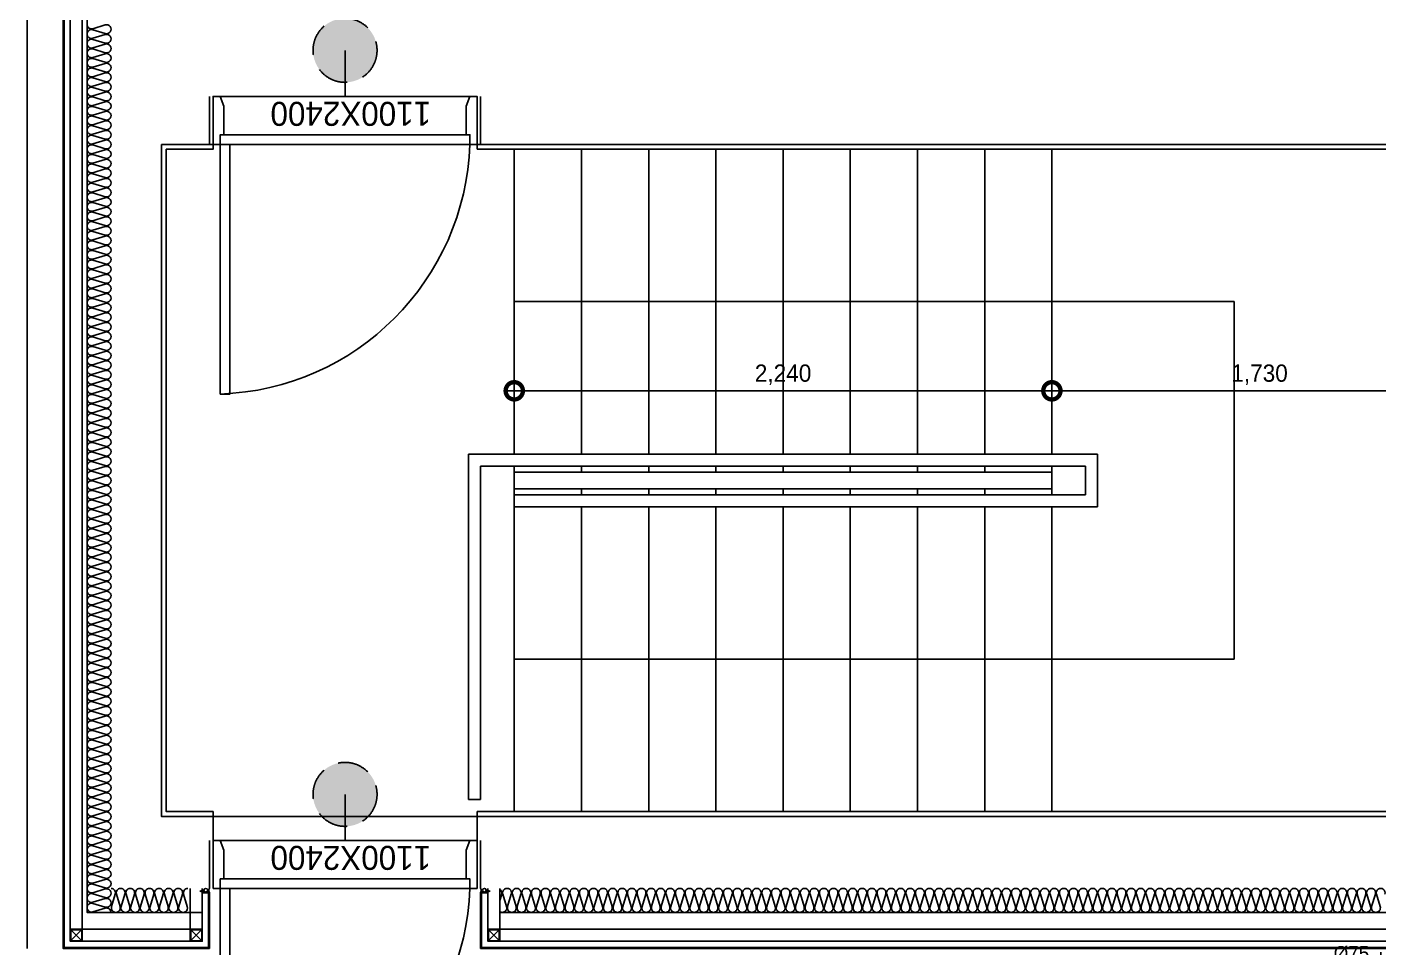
# Model space of a CAD drawing. Header units: millimetres. Extents: x 49504 to 178157, y 34455 to 150915.
# Drawn here: x 92554 to 98186, y 137257 to 141094 of the extents above; entities that cross this region are included whole.
import ezdxf
from ezdxf.enums import TextEntityAlignment as Align

# ---------------------------------------------------------------- set-up
doc = ezdxf.new("R2010")
doc.units = ezdxf.units.MM
doc.header["$LTSCALE"] = 300
for name, pattern in [('CENTERX2', [4, 2.5, -0.5, 0.5, -0.5]), ('ghid', [3, 2, -1]), ('HID', [2.8, 1.8, -1])]:
    doc.linetypes.add(name, pattern=pattern)
for name, color, linetype in [('6FIN', 6, 'Continuous'), ('A-CORE-STR', 9, 'Continuous'), ('A-CORE-난간', 8, 'Continuous'), ('A-DIM', 7, 'Continuous'), ('A-DOOR', 4, 'Continuous'), ('A-DOOR-1', 1, 'Continuous'), ('A-DOOR-8', 8, 'Continuous'), ('A-FIN', 6, 'Continuous'), ('A-SYM', 7, 'Continuous'), ('A-갑종방화문', 7, 'Continuous'), ('A-방화문표기', 6, 'ghid'), ('A-지붕바닥', 251, 'Continuous'), ('A-하지철물', 55, 'Continuous'), ('ISL', 251, 'Continuous'), ('loco_SCR', 1, 'Continuous'), ('SCREW', 6, 'Continuous'), ('SHEET', 6, 'Continuous'), ('보(girder)', 7, 'HID'), ('복합판넬', 6, 'Continuous'), ('우수계획', 7, 'Continuous'), ('코킹', 191, 'Continuous'), ('트랜치', 8, 'Continuous')]:
    doc.layers.add(name, color=color, linetype=linetype)
doc.layers.add('NOPLOT', color=191, linetype='Continuous', plot=False)
doc.layers.add('NOPLOT-DIM', color=191, linetype='Continuous', plot=False)
doc.styles.add('Gdim', font='Dotum.ttf')
doc.dimstyles.new('Gdim30(INT)', dxfattribs={"dimscale": 24, "dimtxt": 3, "dimasz": 1, "dimexe": 1.5, "dimexo": 2, "dimgap": 1, "dimtad": 1, "dimdec": 0, "dimzin": 0, "dimdsep": 46, "dimlunit": 6, "dimtxsty": 'Gdim', "dimblk": 'ToneDOT', "dimcen": 1.5, "dimdle": 1.5, "dimclrd": 1, "dimclre": 1, "dimclrt": 256, "dimadec": 1, "dimazin": 0, "dimtfac": 1, "dimtdec": 0, "dimtix": 1, "dimtmove": 2, "dimatfit": 3, "dimldrblk": 'DOT', "dimfxl": 1, "dimtolj": 1, "dimtzin": 0, "dimlwd": -1, "dimlwe": -1, "dimarcsym": 0})

# ---------------------------------------------------------------- blocks, each defined once
blk = doc.blocks.new('FSD-1')
at = {"layer": 'A-DOOR'}
for points in [[(190359.4, 600586.7), (190359.4, 600556.7), (190319.4, 600556.7), (190319.4, 600541.7), (190199.4, 600541.7), (190159.4, 600556.7), (190159.4, 600586.7)], [(190359.4, 599516.7), (191399.4, 599516.7), (191399.4, 599556.7), (190359.4, 599556.7)], [(190359.4, 599486.7), (190359.4, 599516.7), (190319.4, 599516.7), (190319.4, 599531.7), (190199.4, 599531.7), (190159.4, 599516.7), (190159.4, 599486.7)]]:
    blk.add_lwpolyline(points, close=True, dxfattribs=at)
at = {"layer": 'A-DOOR-1'}
blk.add_arc((190322.5, 599479.8), 1077.5, 1.9614, 88.0386, dxfattribs=at)
at = {"layer": 'A-DOOR-8'}
for p, q in [((190159.4, 600556.7), (190159.4, 599516.7)), ((190319.4, 600556.7), (190319.4, 599516.7)), ((190359.4, 600556.7), (190359.4, 599516.7))]:
    blk.add_line(p, q, dxfattribs=at)
at = {"layer": 'NOPLOT'}
for p, q in [((190159.4, 600601.7), (190359.4, 600601.7)), ((190159.4, 599471.7), (190359.4, 599471.7))]:
    blk.add_line(p, q, dxfattribs=at)
at = {"layer": 'NOPLOT', "style": 'Gdim'}
blk.add_text('1100X2400', height=100, rotation=270, dxfattribs=at).set_placement((190181.9, 600395.2))
blk = doc.blocks.new('*U14')
at = {"layer": '6FIN'}
blk.add_lwpolyline([(25.3, 50), (-24.7, 50), (-24.7, 0), (25.3, 0)], close=True, dxfattribs=at)
at = {"layer": 'SHEET', "color": 8}
for p, q in [((-22.2, 2.5), (22.8, 47.5)), ((22.8, 2.5), (-22.2, 47.5))]:
    blk.add_line(p, q, dxfattribs=at)
blk.add_lwpolyline([(22.3, 2.3), (-21.7, 2.3, -0.414214), (-22.4, 3), (-22.4, 47, -0.414214), (-21.7, 47.7), (22.3, 47.7, -0.414214), (23, 47), (23, 3, -0.414214)], format="xyb", close=True, dxfattribs=at)
blk = doc.blocks.new('screw-2')
at = {"layer": 'loco_SCR', "linetype": 'CENTERX2'}
blk.add_line((-8.6, 0), (20.1, 0), dxfattribs=at)
at = {"layer": 'loco_SCR'}
for p, q in [((-2.4, 1.6), (-1.7, 3)), ((-0.7, 0.3), (-2.2, 0.8)), ((0, 4), (0, -4)), ((0, 2), (12.5, 2)), ((4.2, 2.5), (2.4, -2.5)), ((5.9, 2.5), (4.1, -2.5)), ((7.6, 2.5), (5.8, -2.5)), ((9.3, 2.5), (7.5, -2.5)), ((11, 2.5), (10.3, 0.5)), ((16, 0), (11.1, 0.8)), ((16, 0), (12.4, -2)), ((16, 0), (12.5, 2)), ((-2.4, -1.6), (-1.7, -3)), ((-0.7, -0.3), (-2.2, -0.8)), ((0, -2), (12.4, -2)), ((9.8, -1), (9.2, -2.5))]:
    blk.add_line(p, q, dxfattribs=at)
for centre, radius, start, end in [((0, 0), 4, 90, 270), ((-2, 1.3), 0.5, 135, 249.90676), ((-2.1, 3.1), 0.393, 352.90945, 75.28993), ((-0.7, 0), 0.262, 273.80758, 86.54792), ((11.1, -0.6), 1.4, 70.8182, 270.52942), ((-2, -1.3), 0.5, 109.98259, 225), ((-2.1, -3), 0.393, 261.9149, 3.48676)]:
    blk.add_arc(centre, radius, start, end, dxfattribs=at)
blk = doc.blocks.new('A$Caf999d5d')
at = {"layer": 'A-FIN'}
for p, q in [((-1, 15), (25, 14.9)), ((3, 19), (29, 18.9)), ((25, 7.4), (25, 14.9)), ((28, 7.4), (25, 7.4)), ((29, 7.4), (25, 7.4)), ((29, 7.4), (29, 18.9))]:
    blk.add_line(p, q, dxfattribs=at)
at = {"layer": '코킹', "color": 1}
blk.add_circle((14.5, 7.5), 7.5, dxfattribs=at)
at = {"layer": '코킹', "color": 1, "extrusion": (0, 0, -1)}
blk.add_ellipse((-1, 7.5), major_axis=(0, 7.5), ratio=0.368706, start_param=0, end_param=3.141604, dxfattribs=at)
at = {"layer": 'SCREW', "xscale": 0.700000000000001, "yscale": 0.700000000000001, "zscale": 0.700000000000001, "rotation": 359.9997454971837}
blk.add_blockref('screw-2', (25, 11.2), dxfattribs=at)
blk = doc.blocks.new('SYM-갑종방화문')
at = {"layer": 'A-방화문표기'}
blk.add_hatch(color=251, dxfattribs=at).paths.add_polyline_path([(-600, 0, 1), (600, 0, 1)])
at = {"layer": 'A-방화문표기', "color": 251}
blk.add_circle((0, 0), 600, dxfattribs=at)
blk = doc.blocks.new('A$C1B410CB1')
at = {"layer": 'NOPLOT'}
blk.add_line((100, 100), (100, 244), dxfattribs=at)
at = {"layer": 'A-갑종방화문', "xscale": 0.1666666666666667, "yscale": 0.1666666666666667, "zscale": 0.1666666666666667}
blk.add_blockref('SYM-갑종방화문', (100, 100), dxfattribs=at)
blk = doc.blocks.new('A$Cacae0627')
at = {"layer": '우수계획', "color": 1}
for p, q in [((0, 528), (0, -528)), ((-528, 0), (528, 0))]:
    blk.add_line(p, q, dxfattribs=at)
at = {"layer": '우수계획', "color": 6, "lineweight": -3}
blk.add_lwpolyline([(-250, 250), (250, 250), (250, -250), (-250, -250)], close=True, dxfattribs=at)
blk.add_circle((0, 0), 167, dxfattribs=at)
blk = doc.blocks.new('A$Cfdea7a82')
at = {"layer": 'A-SYM', "xscale": 0.2249999999999964, "yscale": 0.2249999999999964, "zscale": 0.2249999999999964}
blk.add_blockref('A$Cacae0627', (203.8, 118.8, 0), dxfattribs=at)
at = {"layer": 'NOPLOT', "style": 'Gdim'}
blk.add_text('Ø75', height=60, dxfattribs=at).set_placement((81.6, 232.9), align=Align.MIDDLE)
blk = doc.blocks.new('ToneDOT')
at = {"layer": 'A-DIM', "color": 1, "linetype": 'ByBlock'}
blk.add_line((1.5, 0), (-1.5, 0), dxfattribs=at)
at = {"layer": 'A-DIM', "color": 1, "linetype": 'ByBlock', "const_width": 3}
blk.add_lwpolyline([(0.375, 0, 1), (-0.375, 0, 1)], format="xyb", close=True, dxfattribs=at)
blk = doc.blocks.new('*D32')
at = {"layer": 'Defpoints', "color": 0, "transparency": 16777216}
for p in [(96823.6, 139578.4), (96823.6, 139354.1), (98553.6, 139354.1)]:
    blk.add_point(p, dxfattribs=at)
at = {"layer": 'NOPLOT-DIM', "color": 1, "transparency": 16777216}
for p, q in [((96823.6, 139402.1), (96823.6, 139614.4)), ((98553.6, 139402.1), (98553.6, 139614.4)), ((98529.6, 139578.4), (96847.6, 139578.4))]:
    blk.add_line(p, q, dxfattribs=at)
at = {"layer": 'NOPLOT-DIM', "color": 1, "transparency": 16777216, "xscale": 24, "yscale": 24, "zscale": 24, "rotation": 180}
blk.add_blockref('ToneDOT', (96823.6, 139578.4), dxfattribs=at)
at = {"layer": 'NOPLOT-DIM', "color": 1, "transparency": 16777216, "xscale": 24, "yscale": 24, "zscale": 24}
blk.add_blockref('ToneDOT', (98553.6, 139578.4), dxfattribs=at)
at = {"layer": 'NOPLOT-DIM', "transparency": 16777216, "insert": (97688.6, 139645.4), "char_height": 72, "attachment_point": 5, "style": 'Gdim'}
blk.add_mtext('\\A1;1,730', dxfattribs=at)
blk = doc.blocks.new('_Dot')
at = {"color": 0, "linetype": 'ByBlock', "lineweight": -2}
blk.add_line((-0.5, 0), (-1, 0), dxfattribs=at)
at = {"color": 0, "linetype": 'ByBlock', "const_width": 0.5}
blk.add_lwpolyline([(-0.25, 0, 1), (0.25, 0, 1)], format="xyb", close=True, dxfattribs=at)
blk = doc.blocks.new('*D33')
at = {"layer": 'Defpoints', "color": 0, "transparency": 16777216}
for p in [(94583.6, 139578.4), (94583.6, 139354.1), (96823.6, 139354.1)]:
    blk.add_point(p, dxfattribs=at)
at = {"layer": 'NOPLOT-DIM', "color": 1, "transparency": 16777216}
for p, q in [((94583.6, 139402.1), (94583.6, 139614.4)), ((96823.6, 139402.1), (96823.6, 139614.4)), ((96799.6, 139578.4), (94607.6, 139578.4))]:
    blk.add_line(p, q, dxfattribs=at)
at = {"layer": 'NOPLOT-DIM', "color": 1, "transparency": 16777216, "xscale": 24, "yscale": 24, "zscale": 24, "rotation": 180}
blk.add_blockref('ToneDOT', (94583.6, 139578.4), dxfattribs=at)
at = {"layer": 'NOPLOT-DIM', "color": 1, "transparency": 16777216, "xscale": 24, "yscale": 24, "zscale": 24}
blk.add_blockref('ToneDOT', (96823.6, 139578.4), dxfattribs=at)
at = {"layer": 'NOPLOT-DIM', "transparency": 16777216, "insert": (95703.6, 139645.4), "char_height": 72, "attachment_point": 5, "style": 'Gdim'}
blk.add_mtext('\\A1;2,240', dxfattribs=at)

msp = doc.modelspace()

# ---------------------------------------------------------------- linework, layer by layer
at = {"layer": 'A-CORE-STR'}
for p, q in [((94583.6, 139315), (94583.6, 140585)), ((94863.6, 139315), (94863.6, 140585)), ((95143.6, 139315), (95143.6, 140585)), ((95423.6, 139315), (95423.6, 140585)), ((95703.6, 139315), (95703.6, 140585)), ((95983.6, 139315), (95983.6, 140585)), ((96263.6, 139315), (96263.6, 140585)), ((96543.6, 139315), (96543.6, 140585)), ((96823.6, 139315), (96823.6, 140585)), ((94583.6, 139240), (94583.6, 139265)), ((94583.6, 139265), (94583.6, 137825)), ((94863.6, 139240), (94863.6, 139265)), ((95143.6, 139240), (95143.6, 139265)), ((95423.6, 139240), (95423.6, 139265)), ((95703.6, 139240), (95703.6, 139265)), ((95983.6, 139240), (95983.6, 139265)), ((96263.6, 139240), (96263.6, 139265)), ((96543.6, 139240), (96543.6, 139265)), ((96823.6, 139145), (96823.6, 139265)), ((96823.6, 139240), (94583.6, 139240)), ((96823.6, 139170), (94583.6, 139170)), ((94863.6, 139170), (94863.6, 139145)), ((95143.6, 139170), (95143.6, 139145)), ((95423.6, 139170), (95423.6, 139145)), ((95703.6, 139170), (95703.6, 139145)), ((95983.6, 139170), (95983.6, 139145)), ((96263.6, 139170), (96263.6, 139145)), ((96543.6, 139170), (96543.6, 139145)), ((94863.6, 139095), (94863.6, 137825)), ((95143.6, 139095), (95143.6, 137825)), ((95423.6, 139095), (95423.6, 137825)), ((95703.6, 139095), (95703.6, 137825)), ((95983.6, 139095), (95983.6, 137825)), ((96263.6, 139095), (96263.6, 137825)), ((96543.6, 139095), (96543.6, 137825)), ((96823.6, 139095), (96823.6, 137825))]:
    msp.add_line(p, q, dxfattribs=at)
at = {"layer": 'A-CORE-난간'}
for p, q in [((97013.6, 139315), (94393.6, 139315)), ((94393.6, 139315), (94393.6, 137875)), ((97013.6, 139095), (97013.6, 139315)), ((96963.6, 139265), (94443.6, 139265)), ((94443.6, 139265), (94443.6, 137875)), ((96963.6, 139145), (96963.6, 139265)), ((94583.6, 139145), (96963.6, 139145)), ((94583.6, 139095), (97013.6, 139095)), ((94393.6, 137875), (94443.6, 137875))]:
    msp.add_line(p, q, dxfattribs=at)
at = {"layer": 'A-FIN'}
for p, q in [((94428.6, 140585), (94428.6, 140605)), ((94428.6, 137825), (94428.6, 137705))]:
    msp.add_line(p, q, dxfattribs=at)
at = {"layer": 'A-FIN', "elevation": 0}
for points in [[(93328.6, 140605), (93328.6, 140585), (93133.6, 140585), (93133.6, 137825), (93328.6, 137825), (93328.6, 137705)], [(94428.6, 137825), (98533.6, 137825), (98533.6, 140585), (94428.6, 140585)]]:
    msp.add_lwpolyline(points, dxfattribs=at)
at = {"layer": 'A-SYM'}
for p, q in [((97583.6, 139950), (94583.6, 139950)), ((97583.6, 139950), (97583.6, 138460)), ((97583.6, 138460), (94583.6, 138460))]:
    msp.add_line(p, q, dxfattribs=at)
at = {"layer": 'A-하지철물', "elevation": 0}
for points in [[(93283.6, 144005), (93283.6, 144225), (92733.6, 144225), (92733.6, 137285), (93283.6, 137285), (93283.6, 137505)], [(93233.6, 144005), (93233.6, 144175), (92783.6, 144175), (92783.6, 137335), (93233.6, 137335), (93233.6, 137505)], [(94473.6, 137505), (94473.6, 137285), (98973.6, 137285), (98973.6, 141060), (98753.6, 141060)], [(94523.6, 137505), (94523.6, 137335), (98923.6, 137335), (98923.6, 141010), (98753.6, 141010)]]:
    msp.add_lwpolyline(points, dxfattribs=at)
at = {"layer": 'ISL', "elevation": 0}
for points in [[(93283.6, 144105), (92803.6, 144105), (92803.6, 137405), (93283.6, 137405)], [(94523.6, 137405), (98853.6, 137405), (98853.6, 141060)]]:
    msp.add_lwpolyline(points, dxfattribs=at)
for points in [[(92803.6, 141105, 0.509267), (92827.8, 141087.3), (92879.3, 141102.7, -1.372593), (92879.3, 141067.3), (92827.8, 141082.7, 0.509267), (92803.6, 141065, 0.509267), (92827.8, 141047.3), (92879.3, 141062.7, -1.372593), (92879.3, 141027.3), (92827.8, 141042.7, 0.509267), (92803.6, 141025, 0.509267), (92827.8, 141007.3), (92879.3, 141022.7, -1.372593), (92879.3, 140987.3), (92827.8, 141002.7, 0.509267), (92803.6, 140985, 0.509267), (92827.8, 140967.3), (92879.3, 140982.7, -1.372593), (92879.3, 140947.3), (92827.8, 140962.7, 0.509267), (92803.6, 140945, 0.509267), (92827.8, 140927.3), (92879.3, 140942.7, -1.372593), (92879.3, 140907.3), (92827.8, 140922.7, 0.509267), (92803.6, 140905, 0.509267), (92827.8, 140887.3), (92879.3, 140902.7, -1.372593), (92879.3, 140867.3), (92827.8, 140882.7, 0.509267), (92803.6, 140865, 0.509267), (92827.8, 140847.3), (92879.3, 140862.7, -1.372593), (92879.3, 140827.3), (92827.8, 140842.7, 0.509267), (92803.6, 140825, 0.509267), (92827.8, 140807.3), (92879.3, 140822.7, -1.372593), (92879.3, 140787.3), (92827.8, 140802.7, 0.509267), (92803.6, 140785, 0.509267), (92827.8, 140767.3), (92879.3, 140782.7, -1.372593), (92879.3, 140747.3), (92827.8, 140762.7, 0.509267), (92803.6, 140745, 0.509267), (92827.8, 140727.3), (92879.3, 140742.7, -1.372593), (92879.3, 140707.3), (92827.8, 140722.7, 0.509267), (92803.6, 140705, 0.509267), (92827.8, 140687.3), (92879.3, 140702.7, -1.372593), (92879.3, 140667.3), (92827.8, 140682.7, 0.509267), (92803.6, 140665, 0.509267), (92827.8, 140647.3), (92879.3, 140662.7, -1.372593), (92879.3, 140627.3), (92827.8, 140642.7, 0.509267), (92803.6, 140625, 0.509267), (92827.8, 140607.3), (92879.3, 140622.7, -1.372593), (92879.3, 140587.3), (92827.8, 140602.7, 0.509267), (92803.6, 140585, 0.509267), (92827.8, 140567.3), (92879.3, 140582.7, -1.372593), (92879.3, 140547.3), (92827.8, 140562.7, 0.509267), (92803.6, 140545, 0.509267), (92827.8, 140527.3), (92879.3, 140542.7, -1.372593), (92879.3, 140507.3), (92827.8, 140522.7, 0.509267), (92803.6, 140505, 0.509267), (92827.8, 140487.3), (92879.3, 140502.7, -1.372593), (92879.3, 140467.3), (92827.8, 140482.7, 0.509267), (92803.6, 140465, 0.509267), (92827.8, 140447.3), (92879.3, 140462.7, -1.372593), (92879.3, 140427.3), (92827.8, 140442.7, 0.509267), (92803.6, 140425, 0.509267), (92827.8, 140407.3), (92879.3, 140422.7, -1.372593), (92879.3, 140387.3), (92827.8, 140402.7, 0.509267), (92803.6, 140385, 0.509267), (92827.8, 140367.3), (92879.3, 140382.7, -1.372593), (92879.3, 140347.3), (92827.8, 140362.7, 0.509267), (92803.6, 140345, 0.509267), (92827.8, 140327.3), (92879.3, 140342.7, -1.372593), (92879.3, 140307.3), (92827.8, 140322.7, 0.509267), (92803.6, 140305, 0.509267), (92827.8, 140287.3), (92879.3, 140302.7, -1.372593), (92879.3, 140267.3), (92827.8, 140282.7, 0.509267), (92803.6, 140265, 0.509267), (92827.8, 140247.3), (92879.3, 140262.7, -1.372593), (92879.3, 140227.3), (92827.8, 140242.7, 0.509267), (92803.6, 140225, 0.509267), (92827.8, 140207.3), (92879.3, 140222.7, -1.372593), (92879.3, 140187.3), (92827.8, 140202.7, 0.509267), (92803.6, 140185, 0.509267), (92827.8, 140167.3), (92879.3, 140182.7, -1.372593), (92879.3, 140147.3), (92827.8, 140162.7, 0.509267), (92803.6, 140145, 0.509267), (92827.8, 140127.3), (92879.3, 140142.7, -1.372593), (92879.3, 140107.3), (92827.8, 140122.7, 0.509267), (92803.6, 140105, 0.509267), (92827.8, 140087.3), (92879.3, 140102.7, -1.372593), (92879.3, 140067.3), (92827.8, 140082.7, 0.509267), (92803.6, 140065, 0.509267), (92827.8, 140047.3), (92879.3, 140062.7, -1.372593), (92879.3, 140027.3), (92827.8, 140042.7, 0.509267), (92803.6, 140025, 0.509267), (92827.8, 140007.3), (92879.3, 140022.7, -1.372593), (92879.3, 139987.3), (92827.8, 140002.7, 0.509267), (92803.6, 139985, 0.509267), (92827.8, 139967.3), (92879.3, 139982.7, -1.372593), (92879.3, 139947.3), (92827.8, 139962.7, 0.509267), (92803.6, 139945, 0.509267), (92827.8, 139927.3), (92879.3, 139942.7, -1.372593), (92879.3, 139907.3), (92827.8, 139922.7, 0.509267), (92803.6, 139905, 0.509267), (92827.8, 139887.3), (92879.3, 139902.7, -1.372593), (92879.3, 139867.3), (92827.8, 139882.7, 0.509267), (92803.6, 139865, 0.509267), (92827.8, 139847.3), (92879.3, 139862.7, -1.372593), (92879.3, 139827.3), (92827.8, 139842.7, 0.509267), (92803.6, 139825, 0.509267), (92827.8, 139807.3), (92879.3, 139822.7, -1.372593), (92879.3, 139787.3), (92827.8, 139802.7, 0.509267), (92803.6, 139785, 0.509267), (92827.8, 139767.3), (92879.3, 139782.7, -1.372593), (92879.3, 139747.3), (92827.8, 139762.7, 0.509267), (92803.6, 139745, 0.509267), (92827.8, 139727.3), (92879.3, 139742.7, -1.372593), (92879.3, 139707.3), (92827.8, 139722.7, 0.509267), (92803.6, 139705, 0.509267), (92827.8, 139687.3), (92879.3, 139702.7, -1.372593), (92879.3, 139667.3), (92827.8, 139682.7, 0.509267), (92803.6, 139665, 0.509267), (92827.8, 139647.3), (92879.3, 139662.7, -1.372593), (92879.3, 139627.3), (92827.8, 139642.7, 0.509267), (92803.6, 139625, 0.509267), (92827.8, 139607.3), (92879.3, 139622.7, -1.372593), (92879.3, 139587.3), (92827.8, 139602.7, 0.509267), (92803.6, 139585, 0.509267), (92827.8, 139567.3), (92879.3, 139582.7, -1.372593), (92879.3, 139547.3), (92827.8, 139562.7, 0.509267), (92803.6, 139545, 0.509267), (92827.8, 139527.3), (92879.3, 139542.7, -1.372593), (92879.3, 139507.3), (92827.8, 139522.7, 0.509267), (92803.6, 139505, 0.509267), (92827.8, 139487.3), (92879.3, 139502.7, -1.372593), (92879.3, 139467.3), (92827.8, 139482.7, 0.509267), (92803.6, 139465, 0.509267), (92827.8, 139447.3), (92879.3, 139462.7, -1.372593), (92879.3, 139427.3), (92827.8, 139442.7, 0.509267), (92803.6, 139425, 0.509267), (92827.8, 139407.3), (92879.3, 139422.7, -1.372593), (92879.3, 139387.3), (92827.8, 139402.7, 0.509267), (92803.6, 139385, 0.509267), (92827.8, 139367.3), (92879.3, 139382.7, -1.372593), (92879.3, 139347.3), (92827.8, 139362.7, 0.509267), (92803.6, 139345, 0.509267), (92827.8, 139327.3), (92879.3, 139342.7, -1.372593), (92879.3, 139307.3), (92827.8, 139322.7, 0.509267), (92803.6, 139305, 0.509267), (92827.8, 139287.3), (92879.3, 139302.7, -1.372593), (92879.3, 139267.3), (92827.8, 139282.7, 0.509267), (92803.6, 139265, 0.509267), (92827.8, 139247.3), (92879.3, 139262.7, -1.372593), (92879.3, 139227.3), (92827.8, 139242.7, 0.509267), (92803.6, 139225, 0.509267), (92827.8, 139207.3), (92879.3, 139222.7, -1.372593), (92879.3, 139187.3), (92827.8, 139202.7, 0.509267), (92803.6, 139185, 0.509267), (92827.8, 139167.3), (92879.3, 139182.7, -1.372593), (92879.3, 139147.3), (92827.8, 139162.7, 0.509267), (92803.6, 139145, 0.509267), (92827.8, 139127.3), (92879.3, 139142.7, -1.372593), (92879.3, 139107.3), (92827.8, 139122.7, 0.509267), (92803.6, 139105, 0.509267), (92827.8, 139087.3), (92879.3, 139102.7, -1.372593), (92879.3, 139067.3), (92827.8, 139082.7, 0.509267), (92803.6, 139065, 0.509267), (92827.8, 139047.3), (92879.3, 139062.7, -1.372593), (92879.3, 139027.3), (92827.8, 139042.7, 0.509267), (92803.6, 139025, 0.509267), (92827.8, 139007.3), (92879.3, 139022.7, -1.372593), (92879.3, 138987.3), (92827.8, 139002.7, 0.509267), (92803.6, 138985, 0.509267), (92827.8, 138967.3), (92879.3, 138982.7, -1.372593), (92879.3, 138947.3), (92827.8, 138962.7, 0.509267), (92803.6, 138945, 0.509267), (92827.8, 138927.3), (92879.3, 138942.7, -1.372593), (92879.3, 138907.3), (92827.8, 138922.7, 0.509267), (92803.6, 138905, 0.509267), (92827.8, 138887.3), (92879.3, 138902.7, -1.372593), (92879.3, 138867.3), (92827.8, 138882.7, 0.509267), (92803.6, 138865, 0.509267), (92827.8, 138847.3), (92879.3, 138862.7, -1.372593), (92879.3, 138827.3), (92827.8, 138842.7, 0.509267), (92803.6, 138825, 0.509267), (92827.8, 138807.3), (92879.3, 138822.7, -1.372593), (92879.3, 138787.3), (92827.8, 138802.7, 0.509267), (92803.6, 138785, 0.509267), (92827.8, 138767.3), (92879.3, 138782.7, -1.372593), (92879.3, 138747.3), (92827.8, 138762.7, 0.509267), (92803.6, 138745, 0.509267), (92827.8, 138727.3), (92879.3, 138742.7, -1.372593), (92879.3, 138707.3), (92827.8, 138722.7, 0.509267), (92803.6, 138705, 0.509267), (92827.8, 138687.3), (92879.3, 138702.7, -1.372593), (92879.3, 138667.3), (92827.8, 138682.7, 0.509267), (92803.6, 138665, 0.509267), (92827.8, 138647.3), (92879.3, 138662.7, -1.372593), (92879.3, 138627.3), (92827.8, 138642.7, 0.509267), (92803.6, 138625, 0.509267), (92827.8, 138607.3), (92879.3, 138622.7, -1.372593), (92879.3, 138587.3), (92827.8, 138602.7, 0.509267), (92803.6, 138585, 0.509267), (92827.8, 138567.3), (92879.3, 138582.7, -1.372593), (92879.3, 138547.3), (92827.8, 138562.7, 0.509267), (92803.6, 138545, 0.509267), (92827.8, 138527.3), (92879.3, 138542.7, -1.372593), (92879.3, 138507.3), (92827.8, 138522.7, 0.509267), (92803.6, 138505, 0.509267), (92827.8, 138487.3), (92879.3, 138502.7, -1.372593), (92879.3, 138467.3), (92827.8, 138482.7, 0.509267), (92803.6, 138465, 0.509267), (92827.8, 138447.3), (92879.3, 138462.7, -1.372593), (92879.3, 138427.3), (92827.8, 138442.7, 0.509267), (92803.6, 138425, 0.509267), (92827.8, 138407.3), (92879.3, 138422.7, -1.372593), (92879.3, 138387.3), (92827.8, 138402.7, 0.509267), (92803.6, 138385, 0.509267), (92827.8, 138367.3), (92879.3, 138382.7, -1.372593), (92879.3, 138347.3), (92827.8, 138362.7, 0.509267), (92803.6, 138345, 0.509267), (92827.8, 138327.3), (92879.3, 138342.7, -1.372593), (92879.3, 138307.3), (92827.8, 138322.7, 0.509267), (92803.6, 138305, 0.509267), (92827.8, 138287.3), (92879.3, 138302.7, -1.372593), (92879.3, 138267.3), (92827.8, 138282.7, 0.509267), (92803.6, 138265, 0.509267), (92827.8, 138247.3), (92879.3, 138262.7, -1.372593), (92879.3, 138227.3), (92827.8, 138242.7, 0.509267), (92803.6, 138225, 0.509267), (92827.8, 138207.3), (92879.3, 138222.7, -1.372593), (92879.3, 138187.3), (92827.8, 138202.7, 0.509267), (92803.6, 138185, 0.509267), (92827.8, 138167.3), (92879.3, 138182.7, -1.372593), (92879.3, 138147.3), (92827.8, 138162.7, 0.509267), (92803.6, 138145, 0.509267), (92827.8, 138127.3), (92879.3, 138142.7, -1.372593), (92879.3, 138107.3), (92827.8, 138122.7, 0.509267), (92803.6, 138105, 0.509267), (92827.8, 138087.3), (92879.3, 138102.7, -1.372593), (92879.3, 138067.3), (92827.8, 138082.7, 0.509267), (92803.6, 138065, 0.509267), (92827.8, 138047.3), (92879.3, 138062.7, -1.372593), (92879.3, 138027.3), (92827.8, 138042.7, 0.509267), (92803.6, 138025, 0.509267), (92827.8, 138007.3), (92879.3, 138022.7, -1.372593), (92879.3, 137987.3), (92827.8, 138002.7, 0.509267), (92803.6, 137985, 0.509267), (92827.8, 137967.3), (92879.3, 137982.7, -1.372593), (92879.3, 137947.3), (92827.8, 137962.7, 0.509267), (92803.6, 137945, 0.509267), (92827.8, 137927.3), (92879.3, 137942.7, -1.372593), (92879.3, 137907.3), (92827.8, 137922.7, 0.509267), (92803.6, 137905, 0.509267), (92827.8, 137887.3), (92879.3, 137902.7, -1.372593), (92879.3, 137867.3), (92827.8, 137882.7, 0.509267), (92803.6, 137865, 0.509267), (92827.8, 137847.3), (92879.3, 137862.7, -1.372593), (92879.3, 137827.3), (92827.8, 137842.7, 0.509267), (92803.6, 137825, 0.509267), (92827.8, 137807.3), (92879.3, 137822.7, -1.372593), (92879.3, 137787.3), (92827.8, 137802.7, 0.509267), (92803.6, 137785, 0.509267), (92827.8, 137767.3), (92879.3, 137782.7, -1.372593), (92879.3, 137747.3), (92827.8, 137762.7, 0.509267), (92803.6, 137745, 0.509267), (92827.8, 137727.3), (92879.3, 137742.7, -1.372593), (92879.3, 137707.3), (92827.8, 137722.7, 0.509267), (92803.6, 137705, 0.509267), (92827.8, 137687.3), (92879.3, 137702.7, -1.372593), (92879.3, 137667.3), (92827.8, 137682.7, 0.509267), (92803.6, 137665, 0.509267), (92827.8, 137647.3), (92879.3, 137662.7, -1.372593), (92879.3, 137627.3), (92827.8, 137642.7, 0.509267), (92803.6, 137625, 0.509267), (92827.8, 137607.3), (92879.3, 137622.7, -1.372593), (92879.3, 137587.3), (92827.8, 137602.7, 0.509267), (92803.6, 137585, 0.509267), (92827.8, 137567.3), (92879.3, 137582.7, -1.372593), (92879.3, 137547.3), (92827.8, 137562.7, 0.509267), (92803.6, 137545, 0.509267), (92827.8, 137527.3), (92879.3, 137542.7, -1.372593), (92879.3, 137507.3), (92827.8, 137522.7, 0.509267), (92803.6, 137505, 0.509267), (92827.8, 137487.3), (92879.3, 137502.7, -1.372593), (92879.3, 137467.3), (92827.8, 137482.7, 0.509267), (92803.6, 137465, 0.509267), (92827.8, 137447.3), (92879.3, 137462.7, -1.372593), (92879.3, 137427.3), (92827.8, 137442.7, 0.509267), (92803.6, 137425, 0.509267), (92827.8, 137407.3), (92879.3, 137422.7, -0.508361), (92903.6, 137405, -0.508361)], [(92903.6, 137505, -0.509267), (92921.3, 137480.8), (92905.9, 137429.3, 1.372593), (92941.3, 137429.3), (92925.9, 137480.8, -0.509267), (92943.6, 137505, -0.509267), (92961.3, 137480.8), (92945.9, 137429.3, 1.372593), (92981.3, 137429.3), (92965.9, 137480.8, -0.509267), (92983.6, 137505, -0.509267), (93001.3, 137480.8), (92985.9, 137429.3, 1.372593), (93021.3, 137429.3), (93005.9, 137480.8, -0.509267), (93023.6, 137505, -0.509267), (93041.3, 137480.8), (93025.9, 137429.3, 1.372593), (93061.3, 137429.3), (93045.9, 137480.8, -0.509267), (93063.6, 137505, -0.509267), (93081.3, 137480.8), (93065.9, 137429.3, 1.372593), (93101.3, 137429.3), (93085.9, 137480.8, -0.509267), (93103.6, 137505, -0.509267), (93121.3, 137480.8), (93105.9, 137429.3, 1.372593), (93141.3, 137429.3), (93125.9, 137480.8, -0.509267), (93143.6, 137505, -0.509267), (93161.3, 137480.8), (93145.9, 137429.3, 1.372593), (93181.3, 137429.3), (93165.9, 137480.8, -0.509267), (93183.6, 137505, -0.509267), (93201.3, 137480.8), (93185.9, 137429.3, 1.372593), (93221.3, 137429.3), (93205.9, 137480.8, -0.509267), (93223.6, 137505)], [(94523.6, 137407.9, 0.14367), (94533.6, 137405, 0.509267), (94551.3, 137429.3), (94535.9, 137480.8, -1.372593), (94571.3, 137480.8), (94555.9, 137429.3, 0.509267), (94573.6, 137405, 0.509267), (94591.3, 137429.3), (94575.9, 137480.8, -1.372593), (94611.3, 137480.8), (94595.9, 137429.3, 0.509267), (94613.6, 137405, 0.509267), (94631.3, 137429.3), (94615.9, 137480.8, -1.372593), (94651.3, 137480.8), (94635.9, 137429.3, 0.509267), (94653.6, 137405, 0.509267), (94671.3, 137429.3), (94655.9, 137480.8, -1.372593), (94691.3, 137480.8), (94675.9, 137429.3, 0.509267), (94693.6, 137405, 0.509267), (94711.3, 137429.3), (94695.9, 137480.8, -1.372593), (94731.3, 137480.8), (94715.9, 137429.3, 0.509267), (94733.6, 137405, 0.509267), (94751.3, 137429.3), (94735.9, 137480.8, -1.372593), (94771.3, 137480.8), (94755.9, 137429.3, 0.509267), (94773.6, 137405, 0.509267), (94791.3, 137429.3), (94775.9, 137480.8, -1.372593), (94811.3, 137480.8), (94795.9, 137429.3, 0.509267), (94813.6, 137405, 0.509267), (94831.3, 137429.3), (94815.9, 137480.8, -1.372593), (94851.3, 137480.8), (94835.9, 137429.3, 0.509267), (94853.6, 137405, 0.509267), (94871.3, 137429.3), (94855.9, 137480.8, -1.372593), (94891.3, 137480.8), (94875.9, 137429.3, 0.509267), (94893.6, 137405, 0.509267), (94911.3, 137429.3), (94895.9, 137480.8, -1.372593), (94931.3, 137480.8), (94915.9, 137429.3, 0.509267), (94933.6, 137405, 0.509267), (94951.3, 137429.3), (94935.9, 137480.8, -1.372593), (94971.3, 137480.8), (94955.9, 137429.3, 0.509267), (94973.6, 137405, 0.509267), (94991.3, 137429.3), (94975.9, 137480.8, -1.372593), (95011.3, 137480.8), (94995.9, 137429.3, 0.509267), (95013.6, 137405, 0.509267), (95031.3, 137429.3), (95015.9, 137480.8, -1.372593), (95051.3, 137480.8), (95035.9, 137429.3, 0.509267), (95053.6, 137405, 0.509267), (95071.3, 137429.3), (95055.9, 137480.8, -1.372593), (95091.3, 137480.8), (95075.9, 137429.3, 0.509267), (95093.6, 137405, 0.509267), (95111.3, 137429.3), (95095.9, 137480.8, -1.372593), (95131.3, 137480.8), (95115.9, 137429.3, 0.509267), (95133.6, 137405, 0.509267), (95151.3, 137429.3), (95135.9, 137480.8, -1.372593), (95171.3, 137480.8), (95155.9, 137429.3, 0.509267), (95173.6, 137405, 0.509267), (95191.3, 137429.3), (95175.9, 137480.8, -1.372593), (95211.3, 137480.8), (95195.9, 137429.3, 0.509267), (95213.6, 137405, 0.509267), (95231.3, 137429.3), (95215.9, 137480.8, -1.372593), (95251.3, 137480.8), (95235.9, 137429.3, 0.509267), (95253.6, 137405, 0.509267), (95271.3, 137429.3), (95255.9, 137480.8, -1.372593), (95291.3, 137480.8), (95275.9, 137429.3, 0.509267), (95293.6, 137405, 0.509267), (95311.3, 137429.3), (95295.9, 137480.8, -1.372593), (95331.3, 137480.8), (95315.9, 137429.3, 0.509267), (95333.6, 137405, 0.509267), (95351.3, 137429.3), (95335.9, 137480.8, -1.372593), (95371.3, 137480.8), (95355.9, 137429.3, 0.509267), (95373.6, 137405, 0.509267), (95391.3, 137429.3), (95375.9, 137480.8, -1.372593), (95411.3, 137480.8), (95395.9, 137429.3, 0.509267), (95413.6, 137405, 0.509267), (95431.3, 137429.3), (95415.9, 137480.8, -1.372593), (95451.3, 137480.8), (95435.9, 137429.3, 0.509267), (95453.6, 137405, 0.509267), (95471.3, 137429.3), (95455.9, 137480.8, -1.372593), (95491.3, 137480.8), (95475.9, 137429.3, 0.509267), (95493.6, 137405, 0.509267), (95511.3, 137429.3), (95495.9, 137480.8, -1.372593), (95531.3, 137480.8), (95515.9, 137429.3, 0.509267), (95533.6, 137405, 0.509267), (95551.3, 137429.3), (95535.9, 137480.8, -1.372593), (95571.3, 137480.8), (95555.9, 137429.3, 0.509267), (95573.6, 137405, 0.509267), (95591.3, 137429.3), (95575.9, 137480.8, -1.372593), (95611.3, 137480.8), (95595.9, 137429.3, 0.509267), (95613.6, 137405, 0.509267), (95631.3, 137429.3), (95615.9, 137480.8, -1.372593), (95651.3, 137480.8), (95635.9, 137429.3, 0.509267), (95653.6, 137405, 0.509267), (95671.3, 137429.3), (95655.9, 137480.8, -1.372593), (95691.3, 137480.8), (95675.9, 137429.3, 0.509267), (95693.6, 137405, 0.509267), (95711.3, 137429.3), (95695.9, 137480.8, -1.372593), (95731.3, 137480.8), (95715.9, 137429.3, 0.509267), (95733.6, 137405, 0.509267), (95751.3, 137429.3), (95735.9, 137480.8, -1.372593), (95771.3, 137480.8), (95755.9, 137429.3, 0.509267), (95773.6, 137405, 0.509267), (95791.3, 137429.3), (95775.9, 137480.8, -1.372593), (95811.3, 137480.8), (95795.9, 137429.3, 0.509267), (95813.6, 137405, 0.509267), (95831.3, 137429.3), (95815.9, 137480.8, -1.372593), (95851.3, 137480.8), (95835.9, 137429.3, 0.509267), (95853.6, 137405, 0.509267), (95871.3, 137429.3), (95855.9, 137480.8, -1.372593), (95891.3, 137480.8), (95875.9, 137429.3, 0.509267), (95893.6, 137405, 0.509267), (95911.3, 137429.3), (95895.9, 137480.8, -1.372593), (95931.3, 137480.8), (95915.9, 137429.3, 0.509267), (95933.6, 137405, 0.509267), (95951.3, 137429.3), (95935.9, 137480.8, -1.372593), (95971.3, 137480.8), (95955.9, 137429.3, 0.509267), (95973.6, 137405, 0.509267), (95991.3, 137429.3), (95975.9, 137480.8, -1.372593), (96011.3, 137480.8), (95995.9, 137429.3, 0.509267), (96013.6, 137405, 0.509267), (96031.3, 137429.3), (96015.9, 137480.8, -1.372593), (96051.3, 137480.8), (96035.9, 137429.3, 0.509267), (96053.6, 137405, 0.509267), (96071.3, 137429.3), (96055.9, 137480.8, -1.372593), (96091.3, 137480.8), (96075.9, 137429.3, 0.509267), (96093.6, 137405, 0.509267), (96111.3, 137429.3), (96095.9, 137480.8, -1.372593), (96131.3, 137480.8), (96115.9, 137429.3, 0.509267), (96133.6, 137405, 0.509267), (96151.3, 137429.3), (96135.9, 137480.8, -1.372593), (96171.3, 137480.8), (96155.9, 137429.3, 0.509267), (96173.6, 137405, 0.509267), (96191.3, 137429.3), (96175.9, 137480.8, -1.372593), (96211.3, 137480.8), (96195.9, 137429.3, 0.509267), (96213.6, 137405, 0.509267), (96231.3, 137429.3), (96215.9, 137480.8, -1.372593), (96251.3, 137480.8), (96235.9, 137429.3, 0.509267), (96253.6, 137405, 0.509267), (96271.3, 137429.3), (96255.9, 137480.8, -1.372593), (96291.3, 137480.8), (96275.9, 137429.3, 0.509267), (96293.6, 137405, 0.509267), (96311.3, 137429.3), (96295.9, 137480.8, -1.372593), (96331.3, 137480.8), (96315.9, 137429.3, 0.509267), (96333.6, 137405, 0.509267), (96351.3, 137429.3), (96335.9, 137480.8, -1.372593), (96371.3, 137480.8), (96355.9, 137429.3, 0.509267), (96373.6, 137405, 0.509267), (96391.3, 137429.3), (96375.9, 137480.8, -1.372593), (96411.3, 137480.8), (96395.9, 137429.3, 0.509267), (96413.6, 137405, 0.509267), (96431.3, 137429.3), (96415.9, 137480.8, -1.372593), (96451.3, 137480.8), (96435.9, 137429.3, 0.509267), (96453.6, 137405, 0.509267), (96471.3, 137429.3), (96455.9, 137480.8, -1.372593), (96491.3, 137480.8), (96475.9, 137429.3, 0.509267), (96493.6, 137405, 0.509267), (96511.3, 137429.3), (96495.9, 137480.8, -1.372593), (96531.3, 137480.8), (96515.9, 137429.3, 0.509267), (96533.6, 137405, 0.509267), (96551.3, 137429.3), (96535.9, 137480.8, -1.372593), (96571.3, 137480.8), (96555.9, 137429.3, 0.509267), (96573.6, 137405, 0.509267), (96591.3, 137429.3), (96575.9, 137480.8, -1.372593), (96611.3, 137480.8), (96595.9, 137429.3, 0.509267), (96613.6, 137405, 0.509267), (96631.3, 137429.3), (96615.9, 137480.8, -1.372593), (96651.3, 137480.8), (96635.9, 137429.3, 0.509267), (96653.6, 137405, 0.509267), (96671.3, 137429.3), (96655.9, 137480.8, -1.372593), (96691.3, 137480.8), (96675.9, 137429.3, 0.509267), (96693.6, 137405, 0.509267), (96711.3, 137429.3), (96695.9, 137480.8, -1.372593), (96731.3, 137480.8), (96715.9, 137429.3, 0.509267), (96733.6, 137405, 0.509267), (96751.3, 137429.3), (96735.9, 137480.8, -1.372593), (96771.3, 137480.8), (96755.9, 137429.3, 0.509267), (96773.6, 137405, 0.509267), (96791.3, 137429.3), (96775.9, 137480.8, -1.372593), (96811.3, 137480.8), (96795.9, 137429.3, 0.509267), (96813.6, 137405, 0.509267), (96831.3, 137429.3), (96815.9, 137480.8, -1.372593), (96851.3, 137480.8), (96835.9, 137429.3, 0.509267), (96853.6, 137405, 0.509267), (96871.3, 137429.3), (96855.9, 137480.8, -1.372593), (96891.3, 137480.8), (96875.9, 137429.3, 0.509267), (96893.6, 137405, 0.509267), (96911.3, 137429.3), (96895.9, 137480.8, -1.372593), (96931.3, 137480.8), (96915.9, 137429.3, 0.509267), (96933.6, 137405, 0.509267), (96951.3, 137429.3), (96935.9, 137480.8, -1.372593), (96971.3, 137480.8), (96955.9, 137429.3, 0.509267), (96973.6, 137405, 0.509267), (96991.3, 137429.3), (96975.9, 137480.8, -1.372593), (97011.3, 137480.8), (96995.9, 137429.3, 0.509267), (97013.6, 137405, 0.509267), (97031.3, 137429.3), (97015.9, 137480.8, -1.372593), (97051.3, 137480.8), (97035.9, 137429.3, 0.509267), (97053.6, 137405, 0.509267), (97071.3, 137429.3), (97055.9, 137480.8, -1.372593), (97091.3, 137480.8), (97075.9, 137429.3, 0.509267), (97093.6, 137405, 0.509267), (97111.3, 137429.3), (97095.9, 137480.8, -1.372593), (97131.3, 137480.8), (97115.9, 137429.3, 0.509267), (97133.6, 137405, 0.509267), (97151.3, 137429.3), (97135.9, 137480.8, -1.372593), (97171.3, 137480.8), (97155.9, 137429.3, 0.509267), (97173.6, 137405, 0.509267), (97191.3, 137429.3), (97175.9, 137480.8, -1.372593), (97211.3, 137480.8), (97195.9, 137429.3, 0.509267), (97213.6, 137405, 0.509267), (97231.3, 137429.3), (97215.9, 137480.8, -1.372593), (97251.3, 137480.8), (97235.9, 137429.3, 0.509267), (97253.6, 137405, 0.509267), (97271.3, 137429.3), (97255.9, 137480.8, -1.372593), (97291.3, 137480.8), (97275.9, 137429.3, 0.509267), (97293.6, 137405, 0.509267), (97311.3, 137429.3), (97295.9, 137480.8, -1.372593), (97331.3, 137480.8), (97315.9, 137429.3, 0.509267), (97333.6, 137405, 0.509267), (97351.3, 137429.3), (97335.9, 137480.8, -1.372593), (97371.3, 137480.8), (97355.9, 137429.3, 0.509267), (97373.6, 137405, 0.509267), (97391.3, 137429.3), (97375.9, 137480.8, -1.372593), (97411.3, 137480.8), (97395.9, 137429.3, 0.509267), (97413.6, 137405, 0.509267), (97431.3, 137429.3), (97415.9, 137480.8, -1.372593), (97451.3, 137480.8), (97435.9, 137429.3, 0.509267), (97453.6, 137405, 0.509267), (97471.3, 137429.3), (97455.9, 137480.8, -1.372593), (97491.3, 137480.8), (97475.9, 137429.3, 0.509267), (97493.6, 137405, 0.509267), (97511.3, 137429.3), (97495.9, 137480.8, -1.372593), (97531.3, 137480.8), (97515.9, 137429.3, 0.509267), (97533.6, 137405, 0.509267), (97551.3, 137429.3), (97535.9, 137480.8, -1.372593), (97571.3, 137480.8), (97555.9, 137429.3, 0.509267), (97573.6, 137405, 0.509267), (97591.3, 137429.3), (97575.9, 137480.8, -1.372593), (97611.3, 137480.8), (97595.9, 137429.3, 0.509267), (97613.6, 137405, 0.509267), (97631.3, 137429.3), (97615.9, 137480.8, -1.372593), (97651.3, 137480.8), (97635.9, 137429.3, 0.509267), (97653.6, 137405, 0.509267), (97671.3, 137429.3), (97655.9, 137480.8, -1.372593), (97691.3, 137480.8), (97675.9, 137429.3, 0.509267), (97693.6, 137405, 0.509267), (97711.3, 137429.3), (97695.9, 137480.8, -1.372593), (97731.3, 137480.8), (97715.9, 137429.3, 0.509267), (97733.6, 137405, 0.509267), (97751.3, 137429.3), (97735.9, 137480.8, -1.372593), (97771.3, 137480.8), (97755.9, 137429.3, 0.509267), (97773.6, 137405, 0.509267), (97791.3, 137429.3), (97775.9, 137480.8, -1.372593), (97811.3, 137480.8), (97795.9, 137429.3, 0.509267), (97813.6, 137405, 0.509267), (97831.3, 137429.3), (97815.9, 137480.8, -1.372593), (97851.3, 137480.8), (97835.9, 137429.3, 0.509267), (97853.6, 137405, 0.509267), (97871.3, 137429.3), (97855.9, 137480.8, -1.372593), (97891.3, 137480.8), (97875.9, 137429.3, 0.509267), (97893.6, 137405, 0.509267), (97911.3, 137429.3), (97895.9, 137480.8, -1.372593), (97931.3, 137480.8), (97915.9, 137429.3, 0.509267), (97933.6, 137405, 0.509267), (97951.3, 137429.3), (97935.9, 137480.8, -1.372593), (97971.3, 137480.8), (97955.9, 137429.3, 0.509267), (97973.6, 137405, 0.509267), (97991.3, 137429.3), (97975.9, 137480.8, -1.372593), (98011.3, 137480.8), (97995.9, 137429.3, 0.509267), (98013.6, 137405, 0.509267), (98031.3, 137429.3), (98015.9, 137480.8, -1.372593), (98051.3, 137480.8), (98035.9, 137429.3, 0.509267), (98053.6, 137405, 0.509267), (98071.3, 137429.3), (98055.9, 137480.8, -1.372593), (98091.3, 137480.8), (98075.9, 137429.3, 0.509267), (98093.6, 137405, 0.509267), (98111.3, 137429.3), (98095.9, 137480.8, -1.372593), (98131.3, 137480.8), (98115.9, 137429.3, 0.509267), (98133.6, 137405, 0.509267), (98151.3, 137429.3), (98135.9, 137480.8, -1.372593), (98171.3, 137480.8), (98155.9, 137429.3, 0.509267), (98173.6, 137405, 0.509267), (98191.3, 137429.3), (98175.9, 137480.8, -1.372593), (98211.3, 137480.8)], [(94523.6, 137502.1, -0.340953), (94531.3, 137480.8), (94523.6, 137455)]]:
    msp.add_lwpolyline(points, format="xyb", dxfattribs=at)
at = {"layer": 'NOPLOT', "elevation": 0}
msp.add_lwpolyline([(93113.6, 140605), (98553.6, 140605), (98553.6, 137805), (93113.6, 137805)], close=True, dxfattribs=at)
at = {"layer": '복합판넬', "elevation": 0}
for points in [[(93313.6, 144020), (93313.6, 144255), (92703.6, 144255), (92703.6, 137255), (93313.6, 137255), (93313.6, 137490)], [(93309.6, 137486), (93309.6, 137259), (92707.6, 137259), (92707.6, 144251), (93309.6, 144251), (93309.6, 144024)], [(94443.6, 137490), (94443.6, 137255), (99003.6, 137255), (99003.6, 141090), (98768.6, 141090)], [(94447.6, 137486), (94447.6, 137259), (98999.6, 137259), (98999.6, 141086), (98772.6, 141086)]]:
    msp.add_lwpolyline(points, dxfattribs=at)
at = {"layer": '트랜치'}
msp.add_line((92553.6, 137255, 0), (92553.6, 144255, 0), dxfattribs=at)

# ---------------------------------------------------------------- block references
at = {"layer": 'A-DOOR', "rotation": 270}
for p in [(-506158.1, 330964.4), (-506158.1, 327864.4)]:
    msp.add_blockref('FSD-1', p, dxfattribs=at)
at = {"layer": 'A-FIN', "rotation": 180}
msp.add_blockref('A$Caf999d5d', (93312.6, 137505), dxfattribs=at)
at = {"layer": 'A-FIN', "xscale": -1, "rotation": 180}
msp.add_blockref('A$Caf999d5d', (94444.5, 137505), dxfattribs=at)
at = {"layer": 'A-갑종방화문', "xscale": 1.333333333333056, "yscale": 1.333333333333056, "zscale": 1.333333333333056, "rotation": 180}
for p in [(94011.9, 141130.3), (94011.9, 138030.3)]:
    msp.add_blockref('A$C1B410CB1', p, dxfattribs=at)
at = {"layer": 'A-지붕바닥'}
msp.add_blockref('A$Cfdea7a82', (97990.1, 137002, 0), dxfattribs=at)
at = {"layer": '보(girder)', "rotation": 270}
msp.add_blockref('*U14', (92733.6, 137310.3), dxfattribs=at)
at = {"layer": '보(girder)'}
for p in [(93258.3, 137285), (94498.3, 137285)]:
    msp.add_blockref('*U14', p, dxfattribs=at)

# ---------------------------------------------------------------- dimensions: what is measured, and where the dimension line sits
at = {"layer": 'NOPLOT-DIM'}
for base, p1, p2, picture, middle in [((94583.6, 139578.4), (96823.6, 139354.1), (94583.6, 139354.1), '*D33', (95703.6, 139645.4)), ((96823.6, 139578.4), (98553.6, 139354.1), (96823.6, 139354.1), '*D32', (97688.6, 139645.4))]:
    dim = msp.add_linear_dim(base=base, p1=p1, p2=p2, dimstyle='Gdim30(INT)', dxfattribs=at)
    dim.commit()
    dim.dimension.update_dxf_attribs({"geometry": picture, "text_midpoint": middle})

doc.saveas('drawing.dxf')
